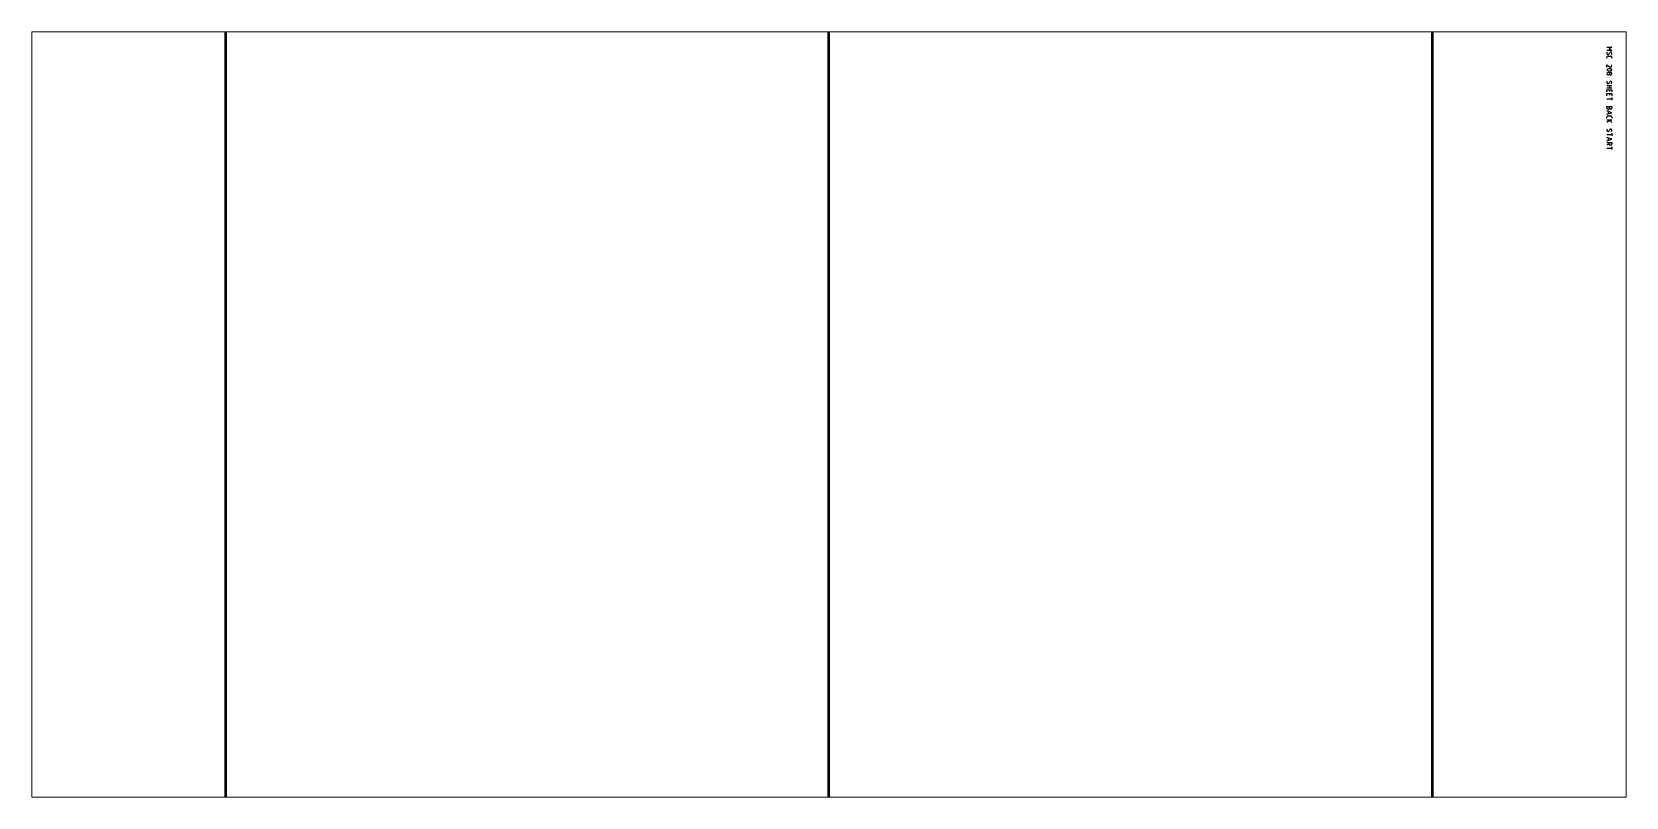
# Model space of a CAD drawing. Header units: millimetres. Extents: x 0 to 1980, y 0 to 950.
import ezdxf

# ---------------------------------------------------------------- set-up
doc = ezdxf.new("R2010")
doc.units = ezdxf.units.MM
for name, color, linetype, lineweight in [('IV_BEND', 250, 'Continuous', 50), ('IV_MARK_SURFACE', 2, 'Continuous', 25), ('IV_OUTER_PROFILE', 7, 'Continuous', 5)]:
    doc.layers.add(name, color=color, linetype=linetype, lineweight=lineweight)

msp = doc.modelspace()

# ---------------------------------------------------------------- linework, layer by layer
at = {"layer": 'IV_BEND'}
for p, q in [((240.3, 950), (240.3, 0)), ((990, 0), (990, 950)), ((1739.7, 0), (1739.7, 950))]:
    msp.add_line(p, q, dxfattribs=at)
at = {"layer": 'IV_MARK_SURFACE'}
for p, q in [((1956.2, 931.1), (1962.3, 931.1)), ((1962.3, 931.1), (1958.9, 929)), ((1962.3, 927), (1956.2, 927)), ((1956.2, 917.2), (1956.2, 918.5)), ((1957.6, 919.9), (1961, 919.9)), ((1958.9, 929), (1962.3, 927)), ((1958.9, 922.6), (1960, 924.3)), ((1962.3, 918.5), (1962.3, 917.2)), ((1956.2, 906.3), (1956.2, 909)), ((1956.2, 909), (1960, 906.7)), ((1958.3, 899.5), (1957.6, 899.5)), ((1957.6, 896.8), (1958.3, 896.8)), ((1959.6, 898.5), (1959.6, 898.2)), ((1959.6, 898.2), (1959.6, 897.8)), ((1961.3, 899.5), (1960.6, 899.5)), ((1960.6, 896.8), (1961.3, 896.8)), ((1962.3, 897.8), (1962.3, 898.5)), ((1956.2, 883.6), (1959.6, 883.6)), ((1959.6, 880.2), (1956.2, 880.2)), ((1956.2, 875.5), (1956.2, 878.2)), ((1956.2, 878.2), (1959.6, 878.2)), ((1956.2, 870.7), (1956.2, 873.4)), ((1956.2, 873.4), (1959.6, 873.4)), ((1958.9, 886.3), (1960, 888)), ((1959.6, 883.6), (1959.6, 880.2)), ((1959.6, 883.6), (1962.3, 883.6)), ((1962.3, 880.2), (1959.6, 880.2)), ((1959.6, 878.2), (1962.3, 878.2)), ((1959.6, 878.2), (1959.6, 876.2)), ((1959.6, 873.4), (1962.3, 873.4)), ((1959.6, 873.4), (1959.6, 871.4)), ((1962.3, 878.2), (1962.3, 875.5)), ((1962.3, 873.4), (1962.3, 870.7)), ((1956.2, 867), (1962.3, 867)), ((1956.2, 855.5), (1956.2, 857.2)), ((1956.2, 857.2), (1959.6, 857.2)), ((1962.3, 849.7), (1956.2, 851.8)), ((1959.6, 857.2), (1962.3, 857.2)), ((1959.6, 855.5), (1959.6, 857.2)), ((1962.3, 868.7), (1962.3, 867)), ((1962.3, 867), (1962.3, 865.3)), ((1962.3, 857.2), (1962.3, 855.5)), ((1956.2, 847.7), (1962.3, 849.7)), ((1956.2, 842.9), (1956.2, 844.3)), ((1956.2, 840.9), (1958.9, 840.9)), ((1960, 839.9), (1956.2, 837.5)), ((1957.6, 845.7), (1961, 845.7)), ((1957.9, 851.1), (1957.9, 848.4)), ((1958.9, 840.9), (1962.3, 840.9)), ((1960, 839.9), (1958.9, 840.9)), ((1962.3, 837.5), (1960, 839.9)), ((1962.3, 844.3), (1962.3, 842.9)), ((1956.2, 822.6), (1962.3, 822.6)), ((1962.3, 816.9), (1956.2, 818.9)), ((1956.2, 814.8), (1962.3, 816.9)), ((1956.2, 812.8), (1958.9, 812.8)), ((1957.9, 818.2), (1957.9, 815.5)), ((1958.9, 827), (1960, 828.7)), ((1958.9, 812.8), (1962.3, 812.8)), ((1958.9, 811.1), (1958.9, 812.8)), ((1962.3, 824.3), (1962.3, 822.6)), ((1962.3, 822.6), (1962.3, 820.9)), ((1962.3, 812.8), (1962.3, 811.1)), ((1958.9, 810.8), (1956.2, 809.4)), ((1956.2, 805.7), (1962.3, 805.7)), ((1962.3, 807.4), (1962.3, 805.7)), ((1962.3, 805.7), (1962.3, 804))]:
    msp.add_line(p, q, dxfattribs=at)
for centre, radius, start, end in [((1958.5, 923.7), 2.28, 146.4174, 190.9627), ((1957.7, 923.3), 1.46, 182.3685, 329.559), ((1957.6, 918.5), 1.36, 90, 180), ((1961.1, 923.6), 1.35, 49.6263, 149.2984), ((1961, 918.5), 1.36, 0, 90), ((1959.5, 923.3), 2.86, 331.7153, 28.2847), ((1957.3, 902.9), 1.1, 113.0373, 246.9627), ((1957.6, 898.2), 1.36, 90, 270), ((1959.3, 895.7), 8.54, 73.8661, 106.1339), ((1959.3, 910.1), 8.54, 253.8661, 286.1339), ((1958.3, 898.2), 1.36, 360, 90), ((1958.3, 898.2), 1.36, 270, 360), ((1960.6, 898.5), 1.02, 90, 180), ((1960.6, 897.8), 1.02, 180, 270), ((1961, 908.1), 1.84, 233.6911, 278.2364), ((1960.9, 907.7), 1.41, 286.4047, 73.5953), ((1961.3, 898.5), 1.02, 0, 90), ((1961.3, 897.8), 1.02, 270, 0), ((1961.2, 902.9), 1.1, 292.4119, 67.5881), ((1958.5, 887.4), 2.28, 146.4174, 190.9627), ((1957.7, 887.1), 1.46, 182.3685, 329.559), ((1961.1, 887.3), 1.35, 49.6263, 149.2984), ((1959.5, 887), 2.86, 331.7153, 28.2847), ((1957.9, 855.5), 1.69, 180, 0), ((1961, 855.5), 1.36, 180, 0), ((1957.6, 844.3), 1.36, 90, 180), ((1961, 844.3), 1.36, 0, 90), ((1958.5, 828.1), 2.28, 146.4174, 190.9627), ((1957.7, 827.8), 1.46, 182.3685, 329.559), ((1961.1, 828), 1.35, 49.6263, 149.2984), ((1959.5, 827.7), 2.86, 331.7153, 28.2847), ((1960.6, 811.1), 1.69, 180, 0)]:
    msp.add_arc(centre, radius, start, end, dxfattribs=at)
at = {"layer": 'IV_OUTER_PROFILE'}
for p, q in [((0, 950), (0, 0)), ((1980, 950), (0, 950)), ((1980, 950), (1980, 0)), ((0, 0), (1980, 0))]:
    msp.add_line(p, q, dxfattribs=at)

doc.saveas('drawing.dxf')
